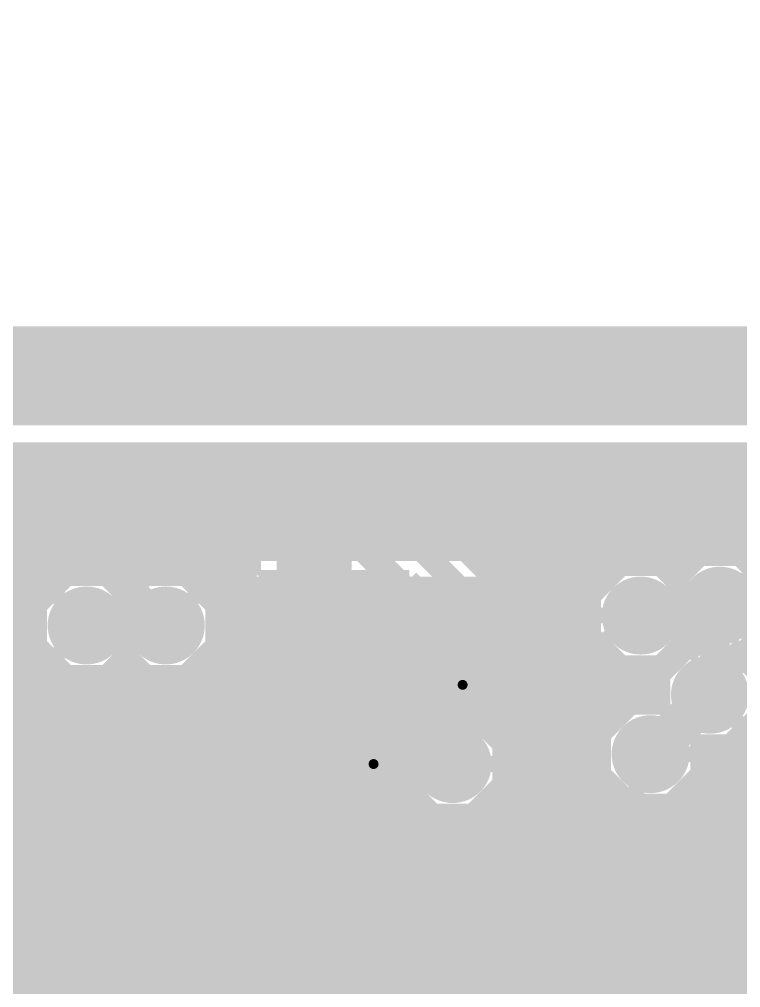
# Model space of a CAD drawing. Extents: x -6 to 196, y -52 to 46.
# Drawn here: x 125.12 to 134.38, y 14.15 to 26.57 of the extents above; entities that cross this region are included whole.
import ezdxf

# ---------------------------------------------------------------- set-up
doc = ezdxf.new("R2010")
doc.units = 0
doc.header["$MEASUREMENT"] = 0
doc.layers.get('0').update_dxf_attribs({"linetype": 'CONTINUOUS'})
for name, color, linetype in [('22-304-1_BOT', 7, 'CONTINUOUS'), ('22-304-1_DRD', 7, 'CONTINUOUS'), ('22-304-1_GND', 6, 'CONTINUOUS'), ('22-304-1_IN1', 4, 'CONTINUOUS'), ('22-304-1_SMT', 5, 'CONTINUOUS'), ('22-304-1_SPT', 10, 'CONTINUOUS'), ('22-304-1_SST', 14, 'CONTINUOUS'), ('22-304-1_TOP', 9, 'CONTINUOUS'), ('THRUHOLE_TAP', 13, 'CONTINUOUS')]:
    doc.layers.add(name, color=color, linetype=linetype)

# ---------------------------------------------------------------- blocks, each defined once
blk = doc.blocks.new('ROUND_57')
at = {"const_width": 0.35052}
blk.add_lwpolyline([(-0.17526, 0, 1), (0.17526, 0, 1)], format="xyb", close=True, dxfattribs=at)
blk = doc.blocks.new('ROUND_11')
at = {"const_width": 0.35052}
blk.add_lwpolyline([(-0.17526, 0, 1), (0.17526, 0, 1)], format="xyb", close=True, dxfattribs=at)
blk = doc.blocks.new('ROUND_83')
at = {"const_width": 0.50038}
blk.add_lwpolyline([(-0.25019, 0, 1), (0.25019, 0, 1)], format="xyb", close=True, dxfattribs=at)
blk = doc.blocks.new('ROUND_85')
at = {"const_width": 0.0635}
blk.add_lwpolyline([(-0.03175, 0, 1), (0.03175, 0, 1)], format="xyb", close=True, dxfattribs=at)
blk = doc.blocks.new('ROUND_86')
at = {"const_width": 0.50038}
blk.add_lwpolyline([(-0.25019, 0, 1), (0.25019, 0, 1)], format="xyb", close=True, dxfattribs=at)
blk = doc.blocks.new('RECTANGLE_5')
blk.add_solid([(0.4826, 0.4064), (0.4826, -0.4064), (-0.4826, 0.4064), (-0.4826, -0.4064)])
blk = doc.blocks.new('OBLONG_47')
at = {"const_width": 0.2794}
blk.add_lwpolyline([(0, 0.7493), (0, -0.7493)], dxfattribs=at)
at = {"const_width": 0.1397}
for points in [[(-0.06985, 0.7493, 1), (0.06985, 0.7493, 1)], [(-0.06985, -0.7493, 1), (0.06985, -0.7493, 1)]]:
    blk.add_lwpolyline(points, format="xyb", close=True, dxfattribs=at)
blk = doc.blocks.new('RECTANGLE_48')
blk.add_solid([(0.1397, 0.889), (0.1397, -0.889), (-0.1397, 0.889), (-0.1397, -0.889)])
blk = doc.blocks.new('ROUND_88')
at = {"const_width": 0.10033}
blk.add_lwpolyline([(-0.050164, 0, 1), (0.050164, 0, 1)], format="xyb", close=True, dxfattribs=at)

msp = doc.modelspace()

# ---------------------------------------------------------------- linework, layer by layer
at = {"layer": '22-304-1_BOT'}
for points, const_width in [([(193.929, 20.828), (101.6, 20.828)], 0.254), ([(125.0442, 20.828), (125.0442, 18.46072)], 0.254), ([(125.2728, 20.828), (125.2728, 18.68932)], 0.254), ([(125.5014, 20.828), (125.5014, 19.26844)], 0.254), ([(125.73, 20.828), (125.73, 19.42338)], 0.254), ([(125.9586, 20.828), (125.9586, 19.47164)], 0.254), ([(126.1872, 20.828), (126.1872, 19.44116)], 0.254), ([(126.4158, 20.828), (126.4158, 19.3167)], 0.254), ([(126.6444, 20.828), (126.6444, 19.37004)], 0.254), ([(126.873, 20.828), (126.873, 19.45894)], 0.254), ([(127.1016, 20.828), (127.1016, 19.50212)], 0.254), ([(127.3302, 20.828), (127.3302, 19.73072)], 0.254), ([(127.5588, 20.828), (127.5588, 19.95932)], 0.254), ([(127.7874, 20.828), (127.7874, 20.17268)], 0.254), ([(128.016, 20.828), (128.016, 20.24126)], 0.254), ([(128.2446, 20.828), (128.2446, 20.24126)], 0.254), ([(128.4732, 20.828), (128.4732, 20.24126)], 0.254), ([(128.7018, 20.828), (128.7018, 20.24126)], 0.254), ([(128.9304, 20.828), (128.9304, 20.24126)], 0.254), ([(129.159, 20.828), (129.159, 20.24126)], 0.254), ([(129.3876, 20.828), (129.3876, 20.24126)], 0.254), ([(129.6162, 20.828), (129.6162, 20.24126)], 0.254), ([(129.8448, 20.828), (129.8448, 20.24126)], 0.254), ([(130.0734, 20.828), (130.0734, 20.24126)], 0.254), ([(130.302, 20.828), (130.302, 20.24126)], 0.254), ([(130.5306, 20.828), (130.5306, 20.17268)], 0.254), ([(130.7592, 20.828), (130.7592, 19.95932)], 0.254), ([(130.9878, 20.828), (130.9878, 19.73072)], 0.254), ([(131.2164, 20.828), (131.2164, 19.50212)], 0.254), ([(131.445, 20.828), (131.445, 19.35226)], 0.254), ([(131.6736, 20.828), (131.6736, 19.35226)], 0.254), ([(131.9022, 20.828), (131.9022, 19.35226)], 0.254), ([(132.1308, 20.828), (132.1308, 19.35226)], 0.254), ([(132.3594, 20.828), (132.3594, 19.35226)], 0.254), ([(132.588, 20.828), (132.588, 19.37004)], 0.254), ([(132.8166, 20.828), (132.8166, 19.53768)], 0.254), ([(133.0452, 20.828), (133.0452, 19.5961)], 0.254), ([(133.2738, 20.828), (133.2738, 19.57578)], 0.254), ([(133.5024, 20.828), (133.5024, 19.46402)], 0.254), ([(133.731, 20.828), (133.731, 19.6088)], 0.254), ([(133.9596, 20.828), (133.9596, 19.70786)], 0.254), ([(134.1882, 20.828), (134.1882, 19.73072)], 0.254), ([(134.4168, 20.828), (134.4168, 19.85264)], 0.254), ([(193.929, 20.6248), (87.00516, 20.6248)], 0.254), ([(189.14618, 20.3962), (87.00516, 20.3962)], 0.254), ([(127.77724, 20.1676), (87.00516, 20.1676)], 0.254), ([(130.302, 20.24126), (128.016, 20.24126)], 0.254), ([(188.5061, 20.1676), (130.54076, 20.1676)], 0.254), ([(127.71374, 20.11426), (127.06604, 19.4691)], 0.254), ([(130.60426, 20.11426), (131.3688, 19.35226)], 0.254), ([(127.53594, 19.939), (87.00516, 19.939)], 0.254), ([(188.09462, 19.939), (130.77952, 19.939)], 0.254), ([(127, 18.796), (128.016, 19.812), (130.302, 19.812), (131.191, 18.923), (133.096, 18.923)], 0.2032), ([(137.668, 19.86026), (134.493, 19.86026)], 0.254), ([(127.30734, 19.7104), (87.00516, 19.7104)], 0.254), ([(133.96468, 19.7104), (131.00812, 19.7104)], 0.254), ([(127.07874, 19.4818), (87.00516, 19.4818)], 0.254), ([(128.1938, 19.38274), (127.6731, 18.86204)], 0.254), ([(130.1242, 19.38274), (128.1938, 19.38274)], 0.254), ([(128.2446, 19.38274), (128.2446, 16.36268)], 0.254), ([(128.4732, 19.38274), (128.4732, 16.58366)], 0.254), ([(128.7018, 19.38274), (128.7018, 16.66748)], 0.254), ([(128.9304, 19.38274), (128.9304, 16.66748)], 0.254), ([(129.159, 19.38274), (129.159, 16.58366)], 0.254), ([(129.3876, 19.38274), (129.3876, 16.36268)], 0.254), ([(129.6162, 19.38274), (129.6162, 10.29208)], 0.254), ([(129.8448, 19.38274), (129.8448, 8.85952)], 0.254), ([(130.0734, 19.38274), (130.0734, 17.3101)], 0.254), ([(130.1242, 19.38274), (130.88366, 18.62582)], 0.254), ([(132.715, 19.4818), (131.23672, 19.4818)], 0.254), ([(133.5913, 19.4818), (133.477, 19.4818)], 0.254), ([(149.86, 18.161), (149.098, 18.923), (146.177, 18.923), (145.288, 18.034), (139.065, 18.034), (137.668, 19.431), (134.493, 19.431), (134.112, 19.05)], 0.2032), ([(132.57276, 19.35226), (131.3688, 19.35226)], 0.254), ([(125.48616, 19.2532), (87.00516, 19.2532)], 0.254), ([(128.016, 19.20494), (128.016, 8.47852)], 0.254), ([(130.25374, 19.2532), (128.06172, 19.2532)], 0.254), ([(130.302, 19.20494), (130.302, 17.5768)], 0.254), ([(125.34646, 19.0246), (124.59208, 19.0246)], 0.254), ([(130.48234, 19.0246), (127.83312, 19.0246)], 0.254), ([(127.7874, 18.97634), (127.7874, 8.24992)], 0.254), ([(130.5306, 18.97634), (130.5306, 17.67586)], 0.254), ([(146.431, 18.161), (145.415, 17.145), (144.018, 17.145), (143.637, 17.526), (138.811, 17.526), (137.3378, 18.9992), (135.0772, 18.9992), (133.985, 17.907)], 0.2032), ([(125.30836, 18.796), (124.89942, 18.796)], 0.254), ([(125.095, 6.477), (125.095, 17.907), (125.984, 18.796)], 0.2032), ([(130.71094, 18.796), (127.67564, 18.796)], 0.254), ([(125.3109, 18.72742), (125.0315, 18.45056)], 0.254), ([(130.7592, 18.74774), (130.7592, 17.68856)], 0.254), ([(125.14834, 18.5674), (125.01118, 18.5674)], 0.254), ([(130.95224, 18.5674), (127.635, 18.5674)], 0.254), ([(130.9878, 18.54454), (130.9878, 17.62252)], 0.254), ([(133.65734, 18.54708), (133.69313, 18.5169)], 0.254), ([(127.5588, 18.415), (127.5588, 8.02132)], 0.254), ([(132.57276, 18.49374), (131.191, 18.49374)], 0.254), ([(131.2164, 18.49374), (131.2164, 17.44726)], 0.254), ([(131.445, 18.49374), (131.445, 17.44726)], 0.254), ([(131.6736, 18.49374), (131.6736, 17.44726)], 0.254), ([(131.9022, 18.49374), (131.9022, 17.44726)], 0.254), ([(132.1308, 18.49374), (132.1308, 17.44726)], 0.254), ([(132.3594, 18.49374), (132.3594, 17.44472)], 0.254), ([(132.588, 18.47596), (132.588, 17.37868)], 0.254), ([(126.4158, 18.2753), (126.4158, 9.30656)], 0.254), ([(132.75564, 18.3388), (127.49784, 18.3388)], 0.254), ([(132.8166, 18.30578), (132.8166, 17.68602)], 0.254), ([(133.2738, 18.27022), (133.2738, 17.8181)], 0.254), ([(133.4643, 18.3388), (133.43636, 18.3388)], 0.254), ([(126.1872, 18.15084), (126.1872, 9.49452)], 0.254), ([(126.6444, 18.21942), (126.6444, -4.064)], 0.254), ([(127.3302, 18.20418), (127.3302, 7.79272)], 0.254), ([(133.0452, 18.24736), (133.0452, 17.79778)], 0.254), ([(125.91542, 18.1229), (125.52426, 17.7292)], 0.254), ([(133.33984, 18.1102), (125.90272, 18.1102)], 0.254), ([(125.9586, 18.12036), (125.9586, 9.56056)], 0.254), ([(126.873, 18.13052), (126.873, 0.99568)], 0.254), ([(127.1016, 18.12798), (127.1016, 7.50062)], 0.254), ([(125.73, 17.93494), (125.73, 9.54786)], 0.254), ([(133.30936, 17.8816), (125.67412, 17.8816)], 0.254), ([(125.52426, 17.7292), (125.52426, 9.46404)], 0.254), ([(130.44932, 17.653), (125.52426, 17.653)], 0.254), ([(132.77596, 17.653), (130.91668, 17.653)], 0.254), ([(130.14198, 17.4244), (125.52426, 17.4244)], 0.254), ([(132.334, 17.44726), (131.20624, 17.44726)], 0.254), ([(132.60578, 17.4244), (132.46862, 17.4244)], 0.254), ([(133.223, 17.145), (135.89, 17.145), (136.271, 17.526), (137.541, 17.526), (138.557, 16.51), (142.621, 16.51), (143.383, 15.748), (144.78, 15.748)], 0.2032), ([(130.03022, 17.1958), (125.52426, 17.1958)], 0.254), ([(130.00736, 16.9672), (125.52426, 16.9672)], 0.254), ([(134.366, 5.715), (134.366, 14.986), (132.334, 17.018), (130.683, 17.018)], 0.2032), ([(130.06578, 16.7386), (125.52426, 16.7386)], 0.254), ([(130.0734, 16.72336), (130.0734, 8.67156)], 0.254), ([(133.731, 16.69796), (133.731, 16.22552)], 0.254), ([(135.86968, 16.71574), (133.74624, 16.71574)], 0.254), ([(133.9596, 16.71574), (133.9596, 15.99692)], 0.254), ([(134.1882, 16.71574), (134.1882, 15.76832)], 0.254), ([(134.4168, 16.71574), (134.4168, 15.53972)], 0.254), ([(132.1562, 16.58874), (131.20624, 16.58874)], 0.254), ([(131.2164, 16.58874), (131.2164, -4.064)], 0.254), ([(131.445, 16.58874), (131.445, -4.064)], 0.254), ([(131.6736, 16.58874), (131.6736, -4.064)], 0.254), ([(131.9022, 16.58874), (131.9022, -4.064)], 0.254), ([(132.1308, 16.58874), (132.1308, -4.064)], 0.254), ([(132.1562, 16.58874), (133.93674, 14.8082)], 0.254), ([(133.5024, 16.52778), (133.5024, 16.45412)], 0.254), ([(128.36906, 16.51), (125.52426, 16.51)], 0.254), ([(130.23596, 16.51), (129.26314, 16.51)], 0.254), ([(130.302, 16.4592), (130.302, -4.064)], 0.254), ([(130.9878, 16.41348), (130.9878, -4.064)], 0.254), ([(132.23494, 16.51), (131.13004, 16.51)], 0.254), ([(133.44906, 16.50746), (134.66318, 15.29334)], 0.254), ([(135.91794, 16.51), (133.45668, 16.51)], 0.254), ([(128.19888, 16.2814), (125.52426, 16.2814)], 0.254), ([(132.46354, 16.2814), (129.43078, 16.2814)], 0.254), ([(130.5306, 16.3576), (130.5306, -4.064)], 0.254), ([(130.7592, 16.3449), (130.7592, -4.064)], 0.254), ([(132.3594, 16.38554), (132.3594, -4.064)], 0.254), ([(136.07034, 16.2814), (133.67512, 16.2814)], 0.254), ([(132.588, 16.15694), (132.588, -4.064)], 0.254), ([(128.14046, 16.0528), (125.52426, 16.0528)], 0.254), ([(132.69214, 16.0528), (129.4892, 16.0528)], 0.254), ([(142.47114, 16.0528), (133.90372, 16.0528)], 0.254), ([(132.8166, 15.92834), (132.8166, -4.064)], 0.254), ([(128.16332, 15.8242), (125.52426, 15.8242)], 0.254), ([(132.92074, 15.8242), (129.46888, 15.8242)], 0.254), ([(142.69974, 15.8242), (134.13232, 15.8242)], 0.254), ([(133.0452, 15.69974), (133.0452, -4.064)], 0.254), ([(128.27508, 15.5956), (125.52426, 15.5956)], 0.254), ([(128.2446, 15.63878), (128.2446, 8.65378)], 0.254), ([(133.14934, 15.5956), (129.35712, 15.5956)], 0.254), ([(129.3876, 15.63878), (129.3876, 10.42924)], 0.254), ([(142.92834, 15.5956), (134.36092, 15.5956)], 0.254), ([(128.4732, 15.4178), (128.4732, 8.68426)], 0.254), ([(129.159, 15.4178), (129.159, 10.46988)], 0.254), ([(133.2738, 15.47114), (133.2738, -4.064)], 0.254), ([(128.58242, 15.367), (125.52426, 15.367)], 0.254), ([(128.7018, 15.33398), (128.7018, 10.29208)], 0.254), ([(128.9304, 15.33398), (128.9304, 10.42924)], 0.254), ([(133.37794, 15.367), (129.04978, 15.367)], 0.254), ([(133.5024, 15.24254), (133.5024, -4.064)], 0.254), ([(133.60654, 15.1384), (125.52426, 15.1384)], 0.254), ([(133.83514, 14.9098), (125.52426, 14.9098)], 0.254), ([(133.731, 15.01394), (133.731, 5.94868)], 0.254), ([(133.93674, 14.8082), (133.93674, 6.23824)], 0.254), ([(133.93674, 14.6812), (125.52426, 14.6812)], 0.254), ([(133.93674, 14.4526), (125.52426, 14.4526)], 0.254), ([(133.93674, 14.224), (125.52426, 14.224)], 0.254)]:
    msp.add_lwpolyline(points, dxfattribs=dict(at, const_width=const_width))
at = {"layer": '22-304-1_BOT', "const_width": 0.254}
for points in [[(128.016, 20.24126, 0.1989132), (127.71247, 20.11553)], [(128.016, 20.24126, 0.1989132), (127.71247, 20.11553)], [(130.60426, 20.11426, 0.1989124), (130.302, 20.23946)], [(134.493, 19.86026, 0.1989132), (134.18947, 19.73453)], [(134.112, 19.72564, 0.2507651), (133.54983, 19.42478)], [(134.17804, 19.7231, 0.0244549), (134.112, 19.72633)], [(133.096, 19.59864, 0.224604), (132.57365, 19.35153)], [(133.54812, 19.42592, 0.185137), (133.096, 19.59927)], [(125.984, 19.47164, 0.4142136), (125.30836, 18.796)], [(126.492, 19.24304, 0.2155328), (125.984, 19.47269)], [(127, 19.47164, 0.2155335), (126.49279, 19.24235)], [(127.06604, 19.4691, 0.0244549), (127, 19.47233)], [(125.0315, 18.45056, 0.3880002), (124.3584, 19.06524)], [(125.30836, 18.796, 0.0253901), (125.31184, 18.72751)], [(127, 18.12036, 0.4142136), (127.67564, 18.796)], [(127.67564, 18.796, 0.0244547), (127.67241, 18.86197)], [(130.88874, 18.62074, 0.1989124), (131.191, 18.49554)], [(130.88874, 18.62074, 0.1989124), (131.191, 18.49554)], [(133.6929, 18.5166, 0.0520317), (133.57334, 18.44317)], [(133.57352, 18.44294, 0.0495304), (133.65861, 18.54623)], [(132.57276, 18.49374, 0.2246031), (133.096, 18.24621)], [(133.096, 18.24736, 0.1645861), (133.50623, 18.38615)], [(125.984, 18.12036, 0.2155324), (126.49121, 18.34965)], [(126.492, 18.34896, 0.2155328), (127, 18.11931)], [(133.50748, 18.38452, 0.1989124), (133.30969, 17.907)], [(125.91542, 18.1229, 0.0253896), (125.984, 18.11942)], [(133.30936, 17.907, 0.0338955), (133.31555, 17.81571)], [(133.223, 17.82064, 0.3198788), (132.58292, 17.36598)], [(133.31444, 17.81556, 0.0338949), (133.223, 17.82176)], [(130.683, 17.69364, 0.4142136), (130.00736, 17.018)], [(131.20624, 17.44726, 0.2246031), (130.683, 17.69479)], [(132.58292, 17.36598, 0.156494), (132.334, 17.44584)], [(132.58292, 17.36598, 0.156494), (132.334, 17.44584)], [(130.00736, 17.018, 0.4142136), (130.683, 16.34236)], [(128.8161, 16.67764, 0.4142136), (128.14046, 16.002)], [(129.49174, 16.002, 0.4142136), (128.8161, 16.67764)], [(133.44906, 16.50746, 0.1365883), (133.74596, 16.71596)], [(130.683, 16.34236, 0.2246029), (131.20535, 16.58947)], [(128.14046, 16.002, 0.4142136), (128.8161, 15.32636)], [(128.8161, 15.32636, 0.4142136), (129.49174, 16.002)]]:
    msp.add_lwpolyline(points, format="xyb", dxfattribs=at)
at = {"layer": '22-304-1_DRD'}
for points, const_width in [([(195.00088, 21.99894), (101.99878, 21.99894), (78.99908, 44.99864), (-4.99872, 44.99864), (-4.99872, -4.99872), (195.00088, -4.99872), (195.00088, 21.99894)], 1.27), ([(133.858, 19.685), (133.477, 19.304)], 0.254), ([(134.366, 19.685), (133.858, 19.685)], 0.254), ([(134.747, 19.304), (134.366, 19.685)], 0.254), ([(132.842, 19.558), (132.461, 19.177)], 0.254), ([(133.35, 19.558), (132.842, 19.558)], 0.254), ([(133.731, 19.177), (133.35, 19.558)], 0.254), ([(125.73, 19.431), (125.349, 19.05)], 0.254), ([(126.238, 19.431), (125.73, 19.431)], 0.254), ([(126.619, 19.05), (126.238, 19.431)], 0.254), ([(126.746, 19.431), (126.365, 19.05)], 0.254), ([(127.254, 19.431), (126.746, 19.431)], 0.254), ([(127.635, 19.05), (127.254, 19.431)], 0.254), ([(133.477, 19.304), (133.477, 18.796)], 0.254), ([(132.461, 19.177), (132.461, 18.669)], 0.254), ([(133.731, 18.669), (133.731, 19.177)], 0.254), ([(124.9934, 18.6436), (124.6124, 19.0246)], 0.254), ([(125.349, 19.05), (125.349, 18.542)], 0.254), ([(126.365, 19.05), (126.365, 18.542)], 0.254), ([(126.619, 18.542), (126.619, 19.05)], 0.254), ([(127.635, 18.542), (127.635, 19.05)], 0.254), ([(133.477, 18.796), (133.858, 18.415)], 0.254), ([(134.366, 18.415), (134.747, 18.796)], 0.254), ([(124.9934, 18.1356), (124.9934, 18.6436)], 0.254), ([(130.556, 18.669), (130.175, 18.288)], 0.254), ([(130.556, 18.669), (130.175, 18.288)], 0.254), ([(131.064, 18.669), (130.556, 18.669)], 0.254), ([(131.064, 18.669), (130.556, 18.669)], 0.254), ([(131.445, 18.288), (131.064, 18.669)], 0.254), ([(131.445, 18.288), (131.064, 18.669)], 0.254), ([(132.461, 18.669), (132.842, 18.288)], 0.254), ([(133.35, 18.288), (133.731, 18.669)], 0.254), ([(125.349, 18.542), (125.73, 18.161)], 0.254), ([(126.238, 18.161), (126.619, 18.542)], 0.254), ([(126.365, 18.542), (126.746, 18.161)], 0.254), ([(127.254, 18.161), (127.635, 18.542)], 0.254), ([(133.731, 18.542), (133.35, 18.161)], 0.254), ([(134.239, 18.542), (133.731, 18.542)], 0.254), ([(134.62, 18.161), (134.239, 18.542)], 0.254), ([(133.858, 18.415), (134.366, 18.415)], 0.254), ([(130.175, 18.288), (130.175, 17.78)], 0.254), ([(130.175, 18.288), (130.175, 17.78)], 0.254), ([(131.445, 17.78), (131.445, 18.288)], 0.254), ([(131.445, 17.78), (131.445, 18.288)], 0.254), ([(132.842, 18.288), (133.35, 18.288)], 0.254), ([(125.73, 18.161), (126.238, 18.161)], 0.254), ([(126.746, 18.161), (127.254, 18.161)], 0.254), ([(133.35, 18.161), (133.35, 17.653)], 0.254), ([(124.6124, 17.7546), (124.9934, 18.1356)], 0.254), ([(130.175, 17.78), (130.556, 17.399)], 0.254), ([(130.175, 17.78), (130.556, 17.399)], 0.254), ([(131.064, 17.399), (131.445, 17.78)], 0.254), ([(131.064, 17.399), (131.445, 17.78)], 0.254), ([(132.969, 17.78), (132.588, 17.399)], 0.254), ([(133.477, 17.78), (132.969, 17.78)], 0.254), ([(133.858, 17.399), (133.477, 17.78)], 0.254), ([(129.413, 17.653), (129.032, 17.272)], 0.254), ([(129.413, 17.653), (129.032, 17.272)], 0.254), ([(129.921, 17.653), (129.413, 17.653)], 0.254), ([(129.921, 17.653), (129.413, 17.653)], 0.254), ([(130.302, 17.272), (129.921, 17.653)], 0.254), ([(130.302, 17.272), (129.921, 17.653)], 0.254), ([(130.429, 17.653), (130.048, 17.272)], 0.254), ([(130.937, 17.653), (130.429, 17.653)], 0.254), ([(131.318, 17.272), (130.937, 17.653)], 0.254), ([(133.35, 17.653), (133.731, 17.272)], 0.254), ([(134.239, 17.272), (134.62, 17.653)], 0.254), ([(130.556, 17.399), (131.064, 17.399)], 0.254), ([(130.556, 17.399), (131.064, 17.399)], 0.254), ([(132.588, 17.399), (132.588, 16.891)], 0.254), ([(133.858, 16.891), (133.858, 17.399)], 0.254), ([(129.032, 17.272), (129.032, 16.764)], 0.254), ([(129.032, 17.272), (129.032, 16.764)], 0.254), ([(130.048, 17.272), (130.048, 16.764)], 0.254), ([(130.302, 16.764), (130.302, 17.272)], 0.254), ([(130.302, 16.764), (130.302, 17.272)], 0.254), ([(131.318, 16.764), (131.318, 17.272)], 0.254), ([(133.731, 17.272), (134.239, 17.272)], 0.254), ([(132.588, 16.891), (132.969, 16.51)], 0.254), ([(133.477, 16.51), (133.858, 16.891)], 0.254), ([(129.032, 16.764), (129.413, 16.383)], 0.254), ([(129.032, 16.764), (129.413, 16.383)], 0.254), ([(129.921, 16.383), (130.302, 16.764)], 0.254), ([(129.921, 16.383), (130.302, 16.764)], 0.254), ([(130.048, 16.764), (130.429, 16.383)], 0.254), ([(130.937, 16.383), (131.318, 16.764)], 0.254), ([(128.5621, 16.637), (128.1811, 16.256)], 0.254), ([(128.5621, 16.637), (128.1811, 16.256)], 0.254), ([(128.5621, 16.637), (128.1811, 16.256)], 0.254), ([(129.0701, 16.637), (128.5621, 16.637)], 0.254), ([(129.0701, 16.637), (128.5621, 16.637)], 0.254), ([(129.0701, 16.637), (128.5621, 16.637)], 0.254), ([(129.4511, 16.256), (129.0701, 16.637)], 0.254), ([(129.4511, 16.256), (129.0701, 16.637)], 0.254), ([(129.4511, 16.256), (129.0701, 16.637)], 0.254), ([(132.969, 16.51), (133.477, 16.51)], 0.254), ([(129.413, 16.383), (129.921, 16.383)], 0.254), ([(129.413, 16.383), (129.921, 16.383)], 0.254), ([(130.429, 16.383), (130.937, 16.383)], 0.254), ([(128.1811, 16.256), (128.1811, 15.748)], 0.254), ([(128.1811, 16.256), (128.1811, 15.748)], 0.254), ([(128.1811, 16.256), (128.1811, 15.748)], 0.254), ([(129.4511, 15.748), (129.4511, 16.256)], 0.254), ([(129.4511, 15.748), (129.4511, 16.256)], 0.254), ([(129.4511, 15.748), (129.4511, 16.256)], 0.254), ([(128.1811, 15.748), (128.5621, 15.367)], 0.254), ([(128.1811, 15.748), (128.5621, 15.367)], 0.254), ([(128.1811, 15.748), (128.5621, 15.367)], 0.254), ([(129.0701, 15.367), (129.4511, 15.748)], 0.254), ([(129.0701, 15.367), (129.4511, 15.748)], 0.254), ([(129.0701, 15.367), (129.4511, 15.748)], 0.254), ([(128.5621, 15.367), (129.0701, 15.367)], 0.254), ([(128.5621, 15.367), (129.0701, 15.367)], 0.254), ([(128.5621, 15.367), (129.0701, 15.367)], 0.254)]:
    msp.add_lwpolyline(points, dxfattribs=dict(at, const_width=const_width))
at = {"layer": '22-304-1_GND', "const_width": 1.27}
msp.add_lwpolyline([(195.00088, 21.99894), (101.99878, 21.99894), (78.99908, 44.99864), (-4.99872, 44.99864), (-4.99872, -4.99872), (195.00088, -4.99872), (195.00088, 21.99894)], dxfattribs=at)
at = {"layer": '22-304-1_IN1'}
for points, const_width in [([(20.32, 33.655), (20.955, 34.29), (24.892, 34.29), (26.035, 33.147), (48.768, 33.147), (52.451, 29.464), (56.388, 29.464), (58.166, 27.686), (74.676, 27.686), (77.851, 24.511), (96.901, 24.511), (100.584, 20.828), (184.15, 20.828), (185.42, 19.558), (185.42, 3.175), (187.24118, 1.34874), (187.325, 1.34874)], 0.635), ([(14.605, 33.147), (15.621, 32.131), (48.514, 32.131), (52.07, 28.575), (56.007, 28.575), (57.785, 26.797), (74.295, 26.797), (77.47, 23.622), (96.52, 23.622), (100.203, 19.939), (183.769, 19.939), (184.531, 19.177), (184.531, 0.3556)], 0.635), ([(125.5268, 19.29384), (120.396, 19.29384)], 0.254), ([(124.9934, 19.29384), (124.9934, 18.62328)], 0.254), ([(125.222, 19.29384), (125.222, 9.03732)], 0.254), ([(125.4506, 19.29384), (125.4506, 19.21256)], 0.254), ([(132.52958, 19.29384), (127.4572, 19.29384)], 0.254), ([(127.508, 19.29384), (127.508, 19.24304)], 0.254), ([(127.7366, 19.29384), (127.7366, 5.25526)], 0.254), ([(127.9652, 19.29384), (127.9652, 5.25526)], 0.254), ([(128.1938, 19.29384), (128.1938, 5.25526)], 0.254), ([(128.4224, 19.29384), (128.4224, 5.25526)], 0.254), ([(128.651, 19.29384), (128.651, 11.02868)], 0.254), ([(128.8796, 19.29384), (128.8796, 11.33602)], 0.254), ([(129.1082, 19.29384), (129.1082, 17.399)], 0.254), ([(129.3368, 19.29384), (129.3368, 17.60728)], 0.254), ([(129.5654, 19.29384), (129.5654, 17.68602)], 0.254), ([(129.794, 19.29384), (129.794, 17.68094)], 0.254), ([(130.0226, 19.29384), (130.0226, 17.59204)], 0.254), ([(130.2512, 19.29384), (130.2512, 18.415)], 0.254), ([(130.4798, 19.29384), (130.4798, 18.62328)], 0.254), ([(130.7084, 19.29384), (130.7084, 18.70202)], 0.254), ([(130.937, 19.29384), (130.937, 18.69694)], 0.254), ([(131.1656, 19.29384), (131.1656, 18.60804)], 0.254), ([(131.3942, 19.29384), (131.3942, 18.37436)], 0.254), ([(131.6228, 19.29384), (131.6228, 5.25526)], 0.254), ([(131.8514, 19.29384), (131.8514, 5.45592)], 0.254), ([(132.08, 19.29384), (132.08, 5.68452)], 0.254), ([(132.3086, 19.29384), (132.3086, 5.91312)], 0.254), ([(125.39218, 19.1262), (120.396, 19.1262)], 0.254), ([(132.45084, 19.1262), (127.58928, 19.1262)], 0.254), ([(125.31598, 18.8976), (124.80544, 18.8976)], 0.254), ([(132.42036, 18.8976), (127.66802, 18.8976)], 0.254), ([(125.31852, 18.669), (124.97308, 18.669)], 0.254), ([(130.57632, 18.669), (127.66294, 18.669)], 0.254), ([(132.46862, 18.669), (131.04368, 18.669)], 0.254), ([(132.5372, 18.542), (132.5372, 6.14172)], 0.254), ([(133.65734, 18.54708), (133.69313, 18.5169)], 0.254), ([(125.40742, 18.4404), (125.0315, 18.4404)], 0.254), ([(130.26898, 18.4404), (127.57404, 18.4404)], 0.254), ([(132.62102, 18.4404), (131.35102, 18.4404)], 0.254), ([(135.2296, 18.4404), (134.4041, 18.4404)], 0.254), ([(125.4506, 18.37944), (125.4506, 9.4107)], 0.254), ([(127.508, 18.34896), (127.508, 5.25526)], 0.254), ([(132.7658, 18.33118), (132.7658, 17.64284)], 0.254), ([(133.4516, 18.34642), (133.4516, 18.32356)], 0.254), ([(124.9934, 18.15592), (124.9934, 7.80288)], 0.254), ([(125.64364, 18.2118), (125.01118, 18.2118)], 0.254), ([(125.6792, 18.19148), (125.6792, 9.53516)], 0.254), ([(126.65964, 18.2118), (126.32436, 18.2118)], 0.254), ([(126.365, 18.2372), (126.365, 9.36244)], 0.254), ([(126.5936, 18.25498), (126.5936, 5.25526)], 0.254), ([(126.8222, 18.14322), (126.8222, 5.25526)], 0.254), ([(127.2794, 18.17878), (127.2794, 5.25526)], 0.254), ([(130.15722, 18.2118), (127.34036, 18.2118)], 0.254), ([(133.38048, 18.2118), (131.46278, 18.2118)], 0.254), ([(132.9944, 18.25498), (132.9944, 17.78)], 0.254), ([(133.223, 18.25752), (133.223, 17.82064)], 0.254), ([(125.9078, 18.1229), (125.9078, 9.56564)], 0.254), ([(126.1364, 18.1356), (126.1364, 9.51738)], 0.254), ([(127.0508, 18.12036), (127.0508, 5.25526)], 0.254), ([(130.13436, 17.9832), (124.89942, 17.9832)], 0.254), ([(133.3119, 17.9832), (131.4831, 17.9832)], 0.254), ([(130.19278, 17.7546), (124.59208, 17.7546)], 0.254), ([(130.2512, 17.653), (130.2512, 17.5387)], 0.254), ([(131.3942, 17.69364), (131.3942, 5.25526)], 0.254), ([(132.92836, 17.7546), (131.42468, 17.7546)], 0.254), ([(129.21996, 17.526), (120.396, 17.526)], 0.254), ([(130.23596, 17.526), (130.11404, 17.526)], 0.254), ([(132.6642, 17.526), (131.25704, 17.526)], 0.254), ([(129.04978, 17.2974), (120.396, 17.2974)], 0.254), ([(132.5626, 17.2974), (131.29768, 17.2974)], 0.254), ([(145.288, 17.2974), (134.2771, 17.2974)], 0.254), ([(134.366, 17.3482), (134.366, 7.41426)], 0.254), ([(133.9088, 17.2339), (133.9088, 7.40664)], 0.254), ([(134.1374, 17.2466), (134.1374, 7.41426)], 0.254), ([(128.99136, 17.0688), (120.396, 17.0688)], 0.254), ([(132.5499, 17.0688), (131.3561, 17.0688)], 0.254), ([(145.288, 17.0688), (133.89356, 17.0688)], 0.254), ([(129.01422, 16.8402), (120.396, 16.8402)], 0.254), ([(132.61848, 16.8402), (131.33578, 16.8402)], 0.254), ([(145.288, 16.8402), (133.82752, 16.8402)], 0.254), ([(132.7658, 16.64716), (132.7658, 6.37032)], 0.254), ([(133.6802, 16.64716), (133.6802, 7.28472)], 0.254), ([(129.12598, 16.6116), (120.396, 16.6116)], 0.254), ([(129.1082, 16.637), (129.1082, 11.44778)], 0.254), ([(131.1656, 16.54302), (131.1656, 5.25526)], 0.254), ([(132.80644, 16.6116), (131.22402, 16.6116)], 0.254), ([(137.42162, 16.6116), (133.63956, 16.6116)], 0.254), ([(129.3368, 16.42618), (129.3368, 11.4681)], 0.254), ([(130.0226, 16.44142), (130.0226, 8.72744)], 0.254), ([(130.2512, 16.4973), (130.2512, 5.25526)], 0.254), ([(132.9944, 16.50746), (132.9944, 6.59892)], 0.254), ([(133.223, 16.46936), (133.223, 6.82752)], 0.254), ([(133.4516, 16.50746), (133.4516, 7.05612)], 0.254), ([(129.43332, 16.383), (120.396, 16.383)], 0.254), ([(129.5654, 16.34998), (129.5654, 11.40968)], 0.254), ([(129.794, 16.35252), (129.794, 11.24204)], 0.254), ([(130.44932, 16.383), (129.90068, 16.383)], 0.254), ([(130.4798, 16.37284), (130.4798, 5.25526)], 0.254), ([(130.7084, 16.34236), (130.7084, 5.25526)], 0.254), ([(137.26922, 16.383), (130.91668, 16.383)], 0.254), ([(130.937, 16.39062), (130.937, 5.25526)], 0.254), ([(137.22096, 16.1544), (120.396, 16.1544)], 0.254), ([(137.25144, 15.9258), (120.396, 15.9258)], 0.254), ([(137.3759, 15.6972), (120.396, 15.6972)], 0.254), ([(137.74928, 15.4686), (120.396, 15.4686)], 0.254), ([(141.91996, 15.24), (120.396, 15.24)], 0.254), ([(145.288, 15.0114), (120.396, 15.0114)], 0.254), ([(145.288, 14.7828), (120.396, 14.7828)], 0.254), ([(145.288, 14.5542), (120.396, 14.5542)], 0.254), ([(145.288, 14.3256), (120.396, 14.3256)], 0.254), ([(145.288, 14.097), (120.396, 14.097)], 0.254)]:
    msp.add_lwpolyline(points, dxfattribs=dict(at, const_width=const_width))
at = {"layer": '22-304-1_IN1', "const_width": 0.254}
for points in [[(125.5268, 19.29384, 0.2099888), (125.30807, 18.796)], [(127.67564, 18.796, 0.2099886), (127.45701, 19.29363)], [(132.52958, 19.29384, 0.1459426), (132.41898, 18.923)], [(125.03404, 18.3896, 0.4142136), (124.3584, 19.06524)], [(134.40156, 18.43786, 0.2899804), (134.79018, 19.05)], [(132.42036, 18.923, 0.4142136), (133.096, 18.24736)], [(125.30836, 18.796, 0.4142136), (125.984, 18.12036)], [(127, 18.12036, 0.4142136), (127.67564, 18.796)], [(130.81, 18.70964, 0.4142136), (130.13436, 18.034)], [(130.81, 18.70964, 0.4142136), (130.13436, 18.034)], [(131.48564, 18.034, 0.4142136), (130.81, 18.70964)], [(131.48564, 18.034, 0.4142136), (130.81, 18.70964)], [(133.6929, 18.5166, 0.0520317), (133.57334, 18.44317)], [(133.57352, 18.44294, 0.0495304), (133.65861, 18.54623)], [(124.3584, 17.71396, 0.4142136), (125.03404, 18.3896)], [(133.096, 18.24736, 0.1645861), (133.50623, 18.38615)], [(134.66064, 17.907, 0.2303125), (134.40209, 18.43853)], [(125.984, 18.12036, 0.2155324), (126.49121, 18.34965)], [(126.492, 18.34896, 0.2155328), (127, 18.11931)], [(133.50748, 18.38452, 0.1989124), (133.30969, 17.907)], [(130.13436, 18.034, 0.1858575), (130.30881, 17.5809)], [(130.13436, 18.034, 0.1858575), (130.30881, 17.5809)], [(131.18592, 17.47012, 0.2507649), (131.4877, 18.034)], [(131.18592, 17.47012, 0.2507649), (131.4877, 18.034)], [(133.30936, 17.907, 0.0338955), (133.31555, 17.81571)], [(133.985, 17.23136, 0.4142136), (134.66064, 17.907)], [(133.223, 17.82064, 0.4142136), (132.54736, 17.145)], [(133.31444, 17.81556, 0.0338949), (133.223, 17.82176)], [(129.667, 17.69364, 0.4142136), (128.99136, 17.018)], [(130.175, 17.46504, 0.2155328), (129.667, 17.69469)], [(130.30708, 17.57934, 0.0648549), (130.17583, 17.46431)], [(131.35864, 17.018, 0.1851372), (131.18545, 17.4697)], [(132.54736, 17.145, 0.4142136), (133.223, 16.46936)], [(133.223, 16.46936, 0.4142136), (133.89864, 17.145)], [(133.89864, 17.145, 0.0338949), (133.89245, 17.23629)], [(133.89356, 17.23644, 0.0338949), (133.985, 17.23024)], [(128.99136, 17.018, 0.4142136), (129.667, 16.34236)], [(130.683, 16.34236, 0.4142136), (131.35864, 17.018)], [(129.667, 16.34236, 0.2155324), (130.17421, 16.57165)], [(130.175, 16.57096, 0.2155328), (130.683, 16.34131)]]:
    msp.add_lwpolyline(points, format="xyb", dxfattribs=at)
at = {"layer": '22-304-1_SST', "const_width": 0.1524}
for points in [[(129.7305, 17.5895), (129.7305, 20.5105), (128.0922, 20.5105), (128.0922, 17.5895), (129.7305, 17.5895)], [(130.65506, 19.6723), (130.48742, 19.73326), (130.48742, 20.08886), (130.65506, 20.14728), (131.33324, 20.14728), (131.50342, 20.08886), (131.50342, 19.73326), (131.33324, 19.6723)], [(130.65506, 19.30908), (130.48742, 19.1897), (130.48742, 18.95348), (130.65506, 18.8341), (130.82524, 18.8341), (131.16306, 19.07286), (131.50342, 18.8341), (131.50342, 19.30908)], [(130.99542, 18.05686), (131.16306, 17.9959), (131.33324, 17.9959), (131.50342, 18.05686), (131.50342, 18.41246), (131.33324, 18.47088), (131.16306, 18.47088), (130.99542, 18.41246), (130.99542, 18.05686), (130.82524, 17.9959), (130.65506, 17.9959), (130.48742, 18.05686), (130.48742, 18.41246), (130.65506, 18.47088), (130.82524, 18.47088), (130.99542, 18.41246)], [(127.88392, 15.78864), (127.0381, 15.78864), (126.86792, 15.84706), (126.86792, 16.20266), (127.0381, 16.26108), (127.88392, 16.26108)], [(126.86792, 15.06728), (126.86792, 15.30604)], [(126.86792, 15.18666), (127.88392, 15.18666), (127.71374, 15.30604)], [(126.86792, 14.22908), (126.86792, 14.70406), (127.5461, 14.22908), (127.71374, 14.22908), (127.88392, 14.29004), (127.88392, 14.64564), (127.71374, 14.70406)]]:
    msp.add_lwpolyline(points, dxfattribs=at)
at = {"layer": '22-304-1_TOP'}
for points, const_width in [([(85.09, 35.0012), (86.0298, 35.0012), (100.33, 20.701), (129.286, 20.701), (131.54152, 18.44548), (131.54152, 15.2781)], 0.2032), ([(75.565, 31.115), (77.216, 31.115), (78.74, 32.639), (82.042, 32.639), (83.693, 34.29), (86.106, 34.29), (100.203, 20.193), (125.73, 20.193), (127, 18.923), (127, 18.796)], 0.2032), ([(125.984, 18.796), (125.095, 19.685), (100.076, 19.685), (90.551, 29.21), (83.82, 29.21), (83.185, 29.845), (83.185, 30.4038)], 0.2032), ([(130.683, 17.018), (130.556, 17.145), (130.556, 17.272), (129.794, 18.034), (129.794, 18.796), (129.54, 19.05), (128.27, 19.05), (126.873, 17.653), (126.111, 17.653), (124.587, 19.177), (99.949, 19.177), (95.123, 24.003), (87.0458, 24.003), (85.09, 25.9588)], 0.2032), ([(129.63652, 20.955), (131.8387, 18.75282)], 0.254), ([(143.69542, 20.955), (129.63652, 20.955)], 0.254), ([(129.7178, 20.955), (129.7178, 20.87372)], 0.254), ([(129.9464, 20.955), (129.9464, 20.64512)], 0.254), ([(130.175, 20.955), (130.175, 20.41652)], 0.254), ([(130.4036, 20.955), (130.4036, 20.18792)], 0.254), ([(130.6322, 20.955), (130.6322, 19.95932)], 0.254), ([(130.8608, 20.955), (130.8608, 19.73072)], 0.254), ([(131.0894, 20.955), (131.0894, 19.50212)], 0.254), ([(131.318, 20.955), (131.318, 19.27352)], 0.254), ([(131.5466, 20.955), (131.5466, 19.04492)], 0.254), ([(131.7752, 20.955), (131.7752, 18.81632)], 0.254), ([(132.0038, 20.955), (132.0038, 18.56232)], 0.254), ([(132.2324, 20.955), (132.2324, 18.79092)], 0.254), ([(132.461, 20.955), (132.461, 19.15668)], 0.254), ([(132.6896, 20.955), (132.6896, 19.46402)], 0.254), ([(132.9182, 20.955), (132.9182, 19.57578)], 0.254), ([(133.1468, 20.955), (133.1468, 19.5961)], 0.254), ([(133.3754, 20.955), (133.3754, 19.53768)], 0.254), ([(133.604, 20.955), (133.604, 19.49704)], 0.254), ([(133.8326, 20.955), (133.8326, 19.66468)], 0.254), ([(134.0612, 20.955), (134.0612, 19.7231)], 0.254), ([(134.2898, 20.955), (134.2898, 19.70278)], 0.254), ([(143.46174, 20.7518), (129.83972, 20.7518)], 0.254), ([(143.23314, 20.5232), (130.06832, 20.5232)], 0.254), ([(128.09474, 20.27174), (126.25578, 20.27174)], 0.254), ([(126.25578, 20.27174), (127.05842, 19.4691)], 0.254), ([(126.2888, 20.27174), (126.2888, 20.23872)], 0.254), ([(126.5174, 20.27174), (126.5174, 20.01012)], 0.254), ([(126.746, 20.27174), (126.746, 19.78152)], 0.254), ([(126.9746, 20.27174), (126.9746, 19.55292)], 0.254), ([(127.2032, 20.27174), (127.2032, 19.44116)], 0.254), ([(127.4318, 20.27174), (127.4318, 19.3167)], 0.254), ([(127.6604, 20.27174), (127.6604, 19.04492)], 0.254), ([(127.889, 20.27174), (127.889, 19.27352)], 0.254), ([(128.09474, 20.27174), (128.09474, 19.44116)], 0.254), ([(136.34974, 20.2946), (130.29692, 20.2946)], 0.254), ([(128.09474, 20.066), (126.46152, 20.066)], 0.254), ([(136.34974, 20.066), (130.52552, 20.066)], 0.254), ([(128.09474, 19.8374), (126.69012, 19.8374)], 0.254), ([(128.09474, 19.7612), (128.905, 19.7612)], 0.254), ([(136.34974, 19.8374), (130.75412, 19.8374)], 0.254), ([(128.905, 19.7612), (129.4638, 19.7612), (130.81, 18.415), (130.81, 18.034)], 0.2032), ([(130.81, 18.034), (130.81, 18.415), (129.4638, 19.7612), (128.905, 19.7612)], 0.2032), ([(129.71526, 19.66722), (131.11226, 18.26768)], 0.254), ([(129.71526, 19.66722), (129.71526, 19.44116)], 0.254), ([(129.7178, 19.66214), (129.7178, 19.43862)], 0.254), ([(128.09474, 19.6088), (126.91872, 19.6088)], 0.254), ([(129.77114, 19.6088), (129.71526, 19.6088)], 0.254), ([(133.731, 19.6088), (130.98272, 19.6088)], 0.254), ([(136.34974, 19.6088), (134.493, 19.6088)], 0.254), ([(127.99568, 19.3802), (127.34036, 19.3802)], 0.254), ([(129.99974, 19.3802), (129.81178, 19.3802)], 0.254), ([(129.9464, 19.43354), (129.9464, 19.24812)], 0.254), ([(132.59816, 19.3802), (131.21132, 19.3802)], 0.254), ([(127.96774, 19.35226), (127.63754, 19.02206)], 0.254), ([(129.84226, 19.35226), (130.09118, 19.10334)], 0.254), ([(127.76454, 19.1516), (127.57404, 19.1516)], 0.254), ([(130.22834, 19.1516), (130.04292, 19.1516)], 0.254), ([(130.175, 19.20494), (130.175, 18.99158)], 0.254), ([(132.45846, 19.1516), (131.43992, 19.1516)], 0.254), ([(133.54304, 15.2781), (133.54304, 14.29004), (132.969, 13.716), (129.667, 13.716), (126.619, 16.764), (124.714, 16.764), (123.317, 18.161), (105.029, 18.161), (103.632, 16.764), (103.632, 13.97), (103.505, 13.843), (100.076, 13.843), (99.314, 14.605), (99.314, 15.875), (96.0628, 19.1262), (64.77, 19.1262)], 0.2032), ([(134.112, 19.05), (134.12724, 19.0373), (135.03148, 18.12544), (135.04418, 15.2781)], 0.2032), ([(130.45694, 18.923), (130.20294, 18.923)], 0.254), ([(130.4036, 18.97634), (130.4036, 18.02892)], 0.254), ([(132.36194, 18.923), (131.66852, 18.923)], 0.254), ([(132.4229, 18.98142), (131.96316, 18.52168)], 0.254), ([(133.096, 18.923), (132.969, 18.923), (132.0419, 17.9959), (132.0419, 15.2781)], 0.2032), ([(130.22326, 18.796), (130.22326, 18.2118)], 0.254), ([(60.96, 13.589), (60.96, 14.986), (60.96, 16.383), (61.468, 16.891), (65.405, 16.891), (67.183, 18.669), (95.885, 18.669), (98.806, 15.748), (98.806, 14.478), (99.949, 13.335), (103.632, 13.335), (104.14, 13.843), (104.14, 16.637), (105.156, 17.653), (123.19, 17.653), (124.6378, 16.256), (126.492, 16.256), (129.5781, 13.208), (133.223, 13.208), (134.04342, 14.02842), (134.04342, 15.2781)], 0.2032), ([(130.68554, 18.6944), (130.22326, 18.6944)], 0.254), ([(130.6322, 18.74774), (130.6322, 17.80032)], 0.254), ([(132.13334, 18.6944), (131.8895, 18.6944)], 0.254), ([(130.8608, 18.51914), (130.8608, 17.67078)], 0.254), ([(130.91414, 18.4658), (130.22326, 18.4658)], 0.254), ([(129.54, 15.2781), (128.8161, 16.002), (128.905, 16.0909), (128.905, 18.3388)], 0.2032), ([(131.0894, 18.29054), (131.0894, 17.55902)], 0.254), ([(131.11226, 18.26768), (131.11226, 17.5387)], 0.254), ([(131.11226, 18.2372), (130.22326, 18.2372)], 0.254), ([(130.22326, 18.2118), (130.74142, 17.6911)], 0.254), ([(131.11226, 18.0086), (130.42392, 18.0086)], 0.254), ([(131.11226, 17.78), (130.65252, 17.78)], 0.254), ([(133.985, 17.907), (134.5438, 17.3482), (134.5438, 15.2781)], 0.2032), ([(129.33426, 17.60474), (129.33426, 16.4465)], 0.254), ([(129.6162, 17.60474), (129.33426, 17.60474)], 0.254), ([(129.66954, 17.5514), (129.33426, 17.5514)], 0.254), ([(129.4892, 17.60474), (129.4892, 16.48968)], 0.254), ([(129.6162, 17.60474), (130.03022, 17.19326)], 0.254), ([(129.7178, 17.50314), (129.7178, 16.4592)], 0.254), ([(129.89814, 17.3228), (129.33426, 17.3228)], 0.254), ([(129.9464, 17.27454), (129.9464, 16.4846)], 0.254), ([(130.0099, 17.0942), (129.33426, 17.0942)], 0.254), ([(133.04266, 15.2781), (133.04266, 16.96466), (133.223, 17.145)], 0.2032), ([(130.04038, 15.2781), (130.04038, 16.51762), (129.667, 16.891), (129.667, 17.018)], 0.2032), ([(130.04038, 15.2781), (130.04038, 16.51762), (129.667, 16.891), (129.667, 17.018)], 0.2032), ([(130.0226, 16.8656), (129.33426, 16.8656)], 0.254), ([(130.1242, 16.637), (129.33426, 16.637)], 0.254), ([(130.175, 16.57096), (130.175, 16.47444)], 0.254), ([(130.04038, 16.49476), (130.04038, 15.2781)], 0.254), ([(129.54, 15.2781), (128.8161, 16.002)], 0.2032), ([(129.54, 15.2781), (128.8161, 16.002)], 0.2032), ([(129.54, 15.2781), (128.8161, 16.002)], 0.2032)]:
    msp.add_lwpolyline(points, dxfattribs=dict(at, const_width=const_width))
at = {"layer": '22-304-1_TOP', "const_width": 0.254}
for points in [[(134.112, 19.72564, 0.2507651), (133.54983, 19.42478)], [(134.78764, 19.05, 0.4142136), (134.112, 19.72564)], [(133.096, 19.59864, 0.3890778), (132.4229, 18.98142)], [(133.54812, 19.42592, 0.185137), (133.096, 19.59927)], [(127.63754, 19.02206, 0.2939183), (127.05842, 19.4691)], [(128.09474, 19.44116, 0.0912946), (127.96691, 19.35308)], [(128.09474, 19.44116, 0.0912946), (127.96691, 19.35308)], [(129.84226, 19.35226, 0.0912939), (129.71478, 19.44009)], [(129.84226, 19.35226, 0.0912939), (129.71478, 19.44009)], [(130.22326, 18.796, 0.1989124), (130.09753, 19.09953)], [(131.96316, 18.52168, 0.1528246), (131.84449, 18.74845)], [(131.96316, 18.52168, 0.1528246), (131.84449, 18.74845)], [(131.11226, 17.5387, 0.1518672), (130.74135, 17.6903)], [(130.03022, 17.19326, 0.0656684), (130.0071, 17.018)], [(130.00736, 17.018, 0.2601831), (130.32833, 16.44293)], [(129.54, 16.49476, 0.1145851), (129.33405, 16.44693)], [(129.78892, 16.4211, 0.1418913), (129.54, 16.49319)], [(130.04038, 16.49476, 0.1430639), (129.78881, 16.42127)], [(130.2893, 16.4211, 0.1418913), (130.04038, 16.49319)], [(130.3274, 16.44142, 0.0231432), (130.29005, 16.41993)]]:
    msp.add_lwpolyline(points, format="xyb", dxfattribs=at)

# ---------------------------------------------------------------- block references
at = {"layer": '22-304-1_BOT'}
for name, p in [('ROUND_11', (134.112, 19.05)), ('ROUND_57', (133.096, 18.923)), ('ROUND_57', (125.984, 18.796)), ('ROUND_57', (127, 18.796)), ('ROUND_57', (130.81, 18.034)), ('ROUND_57', (133.985, 17.907)), ('ROUND_57', (133.223, 17.145)), ('ROUND_57', (129.667, 17.018)), ('ROUND_57', (130.683, 17.018)), ('ROUND_57', (128.8161, 16.002))]:
    msp.add_blockref(name, p, dxfattribs=at)
at = {"layer": '22-304-1_GND'}
for name, p in [('ROUND_83', (134.112, 19.05)), ('ROUND_83', (133.096, 18.923)), ('ROUND_83', (125.984, 18.796)), ('ROUND_83', (127, 18.796)), ('ROUND_83', (133.985, 17.907)), ('ROUND_85', (130.81, 18.034)), ('ROUND_83', (133.223, 17.145)), ('ROUND_83', (130.683, 17.018)), ('ROUND_85', (129.667, 17.018)), ('ROUND_86', (128.8161, 16.002))]:
    msp.add_blockref(name, p, dxfattribs=at)
at = {"layer": '22-304-1_IN1'}
for name, p in [('ROUND_11', (134.112, 19.05)), ('ROUND_57', (133.096, 18.923)), ('ROUND_57', (125.984, 18.796)), ('ROUND_57', (127, 18.796)), ('ROUND_57', (130.81, 18.034)), ('ROUND_11', (133.985, 17.907)), ('ROUND_57', (133.223, 17.145)), ('ROUND_57', (129.667, 17.018)), ('ROUND_57', (130.683, 17.018)), ('ROUND_57', (128.8161, 16.002))]:
    msp.add_blockref(name, p, dxfattribs=at)
at = {"layer": '22-304-1_SMT'}
for name, p in [('RECTANGLE_5', (128.905, 19.7612)), ('RECTANGLE_5', (128.905, 18.3388)), ('OBLONG_47', (129.54, 15.2781)), ('OBLONG_47', (130.04038, 15.2781)), ('OBLONG_47', (130.54076, 15.2781)), ('OBLONG_47', (131.04114, 15.2781)), ('OBLONG_47', (131.54152, 15.2781)), ('OBLONG_47', (132.0419, 15.2781)), ('OBLONG_47', (132.54228, 15.2781)), ('OBLONG_47', (133.04266, 15.2781)), ('RECTANGLE_48', (133.54304, 15.2781)), ('OBLONG_47', (134.04342, 15.2781))]:
    msp.add_blockref(name, p, dxfattribs=at)
at = {"layer": '22-304-1_SPT'}
for name, p in [('RECTANGLE_5', (128.905, 19.7612)), ('RECTANGLE_5', (128.905, 18.3388)), ('OBLONG_47', (129.54, 15.2781)), ('OBLONG_47', (130.04038, 15.2781)), ('OBLONG_47', (130.54076, 15.2781)), ('OBLONG_47', (131.04114, 15.2781)), ('OBLONG_47', (131.54152, 15.2781)), ('OBLONG_47', (132.0419, 15.2781)), ('OBLONG_47', (132.54228, 15.2781)), ('OBLONG_47', (133.04266, 15.2781)), ('RECTANGLE_48', (133.54304, 15.2781)), ('OBLONG_47', (134.04342, 15.2781))]:
    msp.add_blockref(name, p, dxfattribs=at)
at = {"layer": '22-304-1_TOP'}
for name, p in [('RECTANGLE_5', (128.905, 19.7612)), ('ROUND_57', (134.112, 19.05)), ('ROUND_57', (133.096, 18.923)), ('ROUND_57', (125.984, 18.796)), ('ROUND_57', (127, 18.796)), ('RECTANGLE_5', (128.905, 18.3388)), ('ROUND_57', (130.81, 18.034)), ('ROUND_57', (133.985, 17.907)), ('ROUND_57', (133.223, 17.145)), ('ROUND_57', (129.667, 17.018)), ('ROUND_57', (130.683, 17.018)), ('ROUND_57', (128.8161, 16.002)), ('OBLONG_47', (129.54, 15.2781)), ('OBLONG_47', (130.04038, 15.2781)), ('OBLONG_47', (130.54076, 15.2781)), ('OBLONG_47', (131.04114, 15.2781)), ('OBLONG_47', (131.54152, 15.2781)), ('OBLONG_47', (132.0419, 15.2781)), ('OBLONG_47', (132.54228, 15.2781)), ('OBLONG_47', (133.04266, 15.2781)), ('RECTANGLE_48', (133.54304, 15.2781)), ('OBLONG_47', (134.04342, 15.2781))]:
    msp.add_blockref(name, p, dxfattribs=at)
at = {"layer": 'THRUHOLE_TAP'}
for p in [(134.112, 19.05), (133.096, 18.923), (125.984, 18.796), (127, 18.796), (130.81, 18.034), (133.985, 17.907), (133.223, 17.145), (129.667, 17.018), (130.683, 17.018), (128.8161, 16.002)]:
    msp.add_blockref('ROUND_88', p, dxfattribs=at)

doc.saveas('drawing.dxf')
